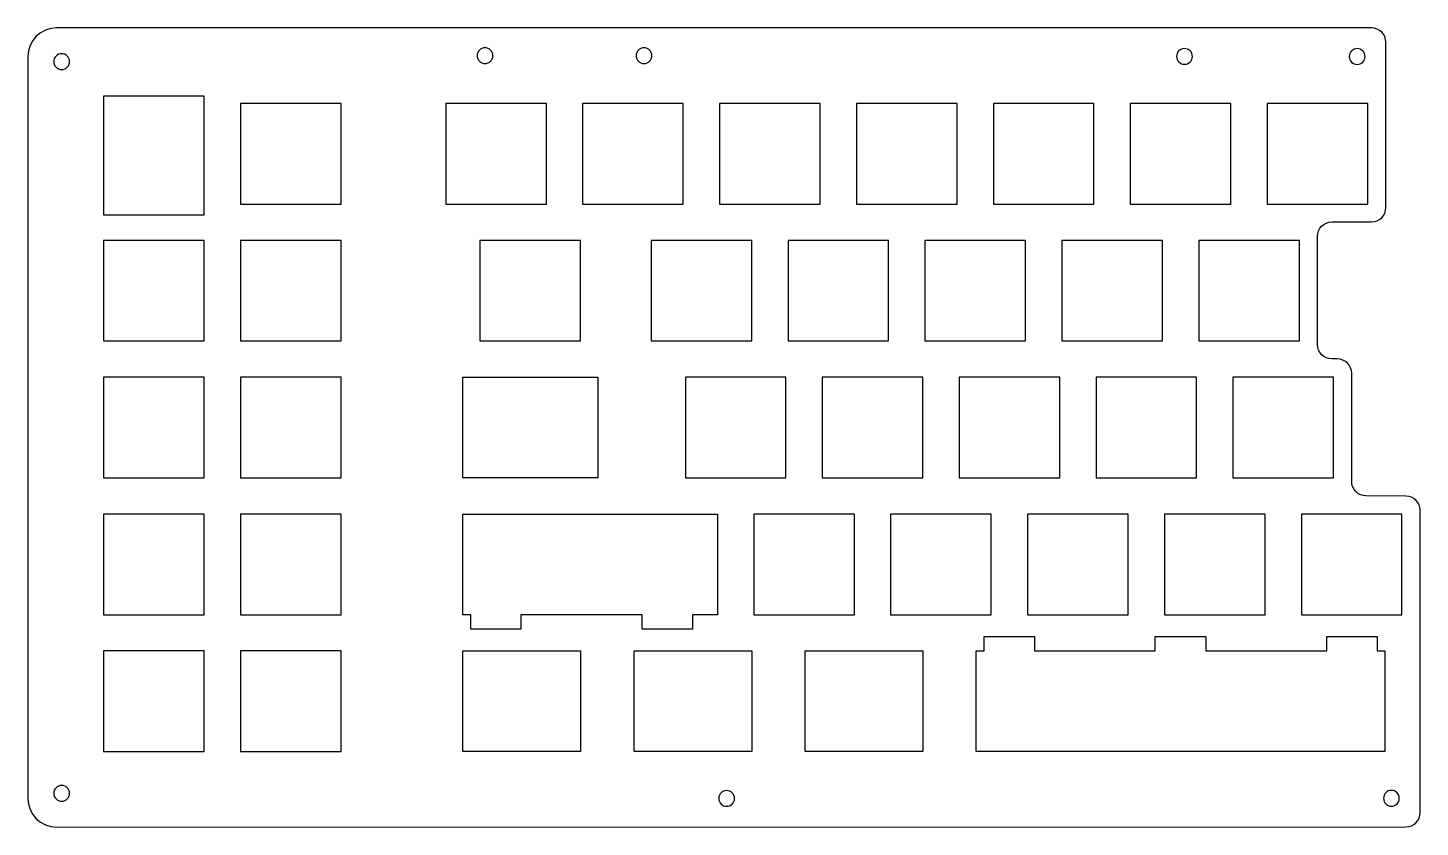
# Model space of a CAD drawing. Header units: inches. Extents: x 53 to 247, y -206 to -95.
import ezdxf

# ---------------------------------------------------------------- set-up
doc = ezdxf.new("R2010")
doc.units = ezdxf.units.IN
doc.header["$MEASUREMENT"] = 0
doc.layers.add('Layer 1', color=7, linetype='Continuous')

# ---------------------------------------------------------------- blocks, each defined once
blk = doc.blocks.new('block 2')
at = {"layer": 'Layer 1', "color": 178, "lineweight": 25, "true_color": 0x010101}
for points in [[(63.57, -120.72), (77.57, -120.72), (77.57, -104.22), (63.57, -104.22), (63.57, -120.72)], [(82.62, -119.22), (96.62, -119.22), (96.62, -105.22), (82.62, -105.22), (82.62, -119.22)], [(111.19, -119.22), (125.19, -119.22), (125.19, -105.22), (111.19, -105.22), (111.19, -119.22)], [(130.24, -119.22), (144.24, -119.22), (144.24, -105.22), (130.24, -105.22), (130.24, -119.22)], [(149.29, -119.22), (163.29, -119.22), (163.29, -105.22), (149.29, -105.22), (149.29, -119.22)], [(168.34, -119.22), (182.34, -119.22), (182.34, -105.22), (168.34, -105.22), (168.34, -119.22)], [(187.39, -119.22), (201.39, -119.22), (201.39, -105.22), (187.39, -105.22), (187.39, -119.22)], [(206.44, -119.22), (220.44, -119.22), (220.44, -105.22), (206.44, -105.22), (206.44, -119.22)], [(225.49, -119.22), (239.49, -119.22), (239.49, -105.22), (225.49, -105.22), (225.49, -119.22)], [(63.57, -138.27), (77.57, -138.27), (77.57, -124.27), (63.57, -124.27), (63.57, -138.27)], [(82.62, -138.27), (96.62, -138.27), (96.62, -124.27), (82.62, -124.27), (82.62, -138.27)], [(115.95, -138.27), (129.95, -138.27), (129.95, -124.27), (115.95, -124.27), (115.95, -138.27)], [(139.77, -138.27), (153.77, -138.27), (153.77, -124.27), (139.77, -124.27), (139.77, -138.27)], [(158.82, -138.27), (172.82, -138.27), (172.82, -124.27), (158.82, -124.27), (158.82, -138.27)], [(177.87, -138.27), (191.87, -138.27), (191.87, -124.27), (177.87, -124.27), (177.87, -138.27)], [(196.92, -138.27), (210.92, -138.27), (210.92, -124.27), (196.92, -124.27), (196.92, -138.27)], [(215.97, -138.27), (229.97, -138.27), (229.97, -124.27), (215.97, -124.27), (215.97, -138.27)], [(63.57, -157.32), (77.57, -157.32), (77.57, -143.32), (63.57, -143.32), (63.57, -157.32)], [(82.62, -157.32), (96.62, -157.32), (96.62, -143.32), (82.62, -143.32), (82.62, -157.32)], [(144.53, -157.32), (158.53, -157.32), (158.53, -143.32), (144.53, -143.32), (144.53, -157.32)], [(163.58, -157.32), (177.58, -157.32), (177.58, -143.32), (163.58, -143.32), (163.58, -157.32)], [(182.63, -157.32), (196.63, -157.32), (196.63, -143.32), (182.63, -143.32), (182.63, -157.32)], [(201.68, -157.32), (215.68, -157.32), (215.68, -143.32), (201.68, -143.32), (201.68, -157.32)], [(220.73, -157.32), (234.73, -157.32), (234.73, -143.32), (220.73, -143.32), (220.73, -157.32)], [(63.57, -176.37), (77.57, -176.37), (77.57, -162.37), (63.57, -162.37), (63.57, -176.37)], [(82.62, -176.37), (96.62, -176.37), (96.62, -162.37), (82.62, -162.37), (82.62, -176.37)], [(154.05, -176.37), (168.05, -176.37), (168.05, -162.37), (154.05, -162.37), (154.05, -176.37)], [(173.1, -176.37), (187.1, -176.37), (187.1, -162.37), (173.1, -162.37), (173.1, -176.37)], [(192.15, -176.37), (206.15, -176.37), (206.15, -162.37), (192.15, -162.37), (192.15, -176.37)], [(211.2, -176.37), (225.2, -176.37), (225.2, -162.37), (211.2, -162.37), (211.2, -176.37)], [(230.25, -176.37), (244.25, -176.37), (244.25, -162.37), (230.25, -162.37), (230.25, -176.37)], [(63.57, -195.42), (77.57, -195.42), (77.57, -181.42), (63.57, -181.42), (63.57, -195.42)], [(82.62, -195.42), (96.62, -195.42), (96.62, -181.42), (82.62, -181.42), (82.62, -195.42)]]:
    blk.add_lwpolyline(points, dxfattribs=at)
for points, knots in [([(113.57, -157.32), (119.83, -157.32), (126.08, -157.32), (132.34, -157.32), (132.34, -157.32), (132.34, -143.32), (132.34, -143.32), (126.08, -143.32), (119.83, -143.32), (113.57, -143.32), (113.57, -143.32), (113.57, -157.32), (113.57, -157.32)], [0, 0, 0, 0, 1, 1, 1, 2, 2, 2, 3, 3, 3, 4, 4, 4, 4]), ([(123.1, -176.37), (128.24, -176.37), (133.39, -176.37), (138.54, -176.37), (138.54, -176.37), (138.54, -178.37), (138.54, -178.37), (138.54, -178.37), (145.54, -178.37), (145.54, -178.37), (145.54, -178.37), (145.54, -176.37), (145.54, -176.37), (145.54, -176.37), (149, -176.37), (149, -176.37), (149, -176.37), (149, -162.37), (149, -162.37), (137.19, -162.37), (125.38, -162.37), (113.57, -162.37), (113.57, -162.37), (113.57, -176.37), (113.57, -176.37), (113.57, -176.37), (114.66, -176.37), (114.66, -176.37), (114.66, -176.37), (114.66, -178.37), (114.66, -178.37), (114.66, -178.37), (121.66, -178.37), (121.66, -178.37), (121.66, -178.37), (121.66, -176.37), (121.66, -176.37), (121.66, -176.37), (123.1, -176.37), (123.1, -176.37)], [0, 0, 0, 0, 1, 1, 1, 2, 2, 2, 3, 3, 3, 4, 4, 4, 5, 5, 5, 6, 6, 6, 7, 7, 7, 8, 8, 8, 9, 9, 9, 10, 10, 10, 11, 11, 11, 12, 12, 12, 13, 13, 13, 13]), ([(185.01, -195.42), (203.96, -195.42), (222.92, -195.42), (241.87, -195.42), (241.87, -195.42), (241.87, -181.42), (241.87, -181.42), (241.87, -181.42), (240.79, -181.42), (240.79, -181.42), (240.79, -181.42), (240.79, -179.42), (240.79, -179.42), (240.79, -179.42), (233.79, -179.42), (233.79, -179.42), (233.79, -179.42), (233.79, -181.42), (233.79, -181.42), (228.18, -181.42), (222.58, -181.42), (216.97, -181.42), (216.97, -181.42), (216.97, -179.42), (216.97, -179.42), (214.62, -179.42), (212.26, -179.42), (209.91, -179.42), (209.91, -179.42), (209.91, -181.42), (209.91, -181.42), (204.31, -181.42), (198.7, -181.42), (193.1, -181.42), (193.1, -181.42), (193.1, -179.42), (193.1, -179.42), (193.1, -179.42), (186.1, -179.42), (186.1, -179.42), (186.1, -179.42), (186.1, -181.42), (186.1, -181.42), (186.1, -181.42), (185.01, -181.42), (185.01, -181.42), (185.01, -181.42), (185.01, -195.42), (185.01, -195.42)], [0, 0, 0, 0, 1, 1, 1, 2, 2, 2, 3, 3, 3, 4, 4, 4, 5, 5, 5, 6, 6, 6, 7, 7, 7, 8, 8, 8, 9, 9, 9, 10, 10, 10, 11, 11, 11, 12, 12, 12, 13, 13, 13, 14, 14, 14, 15, 15, 15, 16, 16, 16, 16]), ([(113.57, -195.42), (119.03, -195.42), (124.49, -195.42), (129.95, -195.42), (129.95, -195.42), (129.95, -181.42), (129.95, -181.42), (124.49, -181.42), (119.03, -181.42), (113.57, -181.42), (113.57, -181.42), (113.57, -195.42), (113.57, -195.42)], [0, 0, 0, 0, 1, 1, 1, 2, 2, 2, 3, 3, 3, 4, 4, 4, 4]), ([(137.39, -195.42), (142.85, -195.42), (148.31, -195.42), (153.77, -195.42), (153.77, -195.42), (153.77, -181.42), (153.77, -181.42), (148.31, -181.42), (142.85, -181.42), (137.39, -181.42), (137.39, -181.42), (137.39, -195.42), (137.39, -195.42)], [0, 0, 0, 0, 1, 1, 1, 2, 2, 2, 3, 3, 3, 4, 4, 4, 4]), ([(161.2, -195.42), (166.66, -195.42), (172.12, -195.42), (177.58, -195.42), (177.58, -195.42), (177.58, -181.42), (177.58, -181.42), (172.12, -181.42), (166.66, -181.42), (161.2, -181.42), (161.2, -181.42), (161.2, -195.42), (161.2, -195.42)], [0, 0, 0, 0, 1, 1, 1, 2, 2, 2, 3, 3, 3, 4, 4, 4, 4])]:
    blk.add_open_spline(points, degree=3, knots=knots, dxfattribs=at)

msp = doc.modelspace()

# ---------------------------------------------------------------- linework, layer by layer
at = {"layer": 'Layer 1', "color": 175, "lineweight": 25, "true_color": 0x48499e}
msp.add_open_spline([(57.04, -94.7), (57.04, -94.7), (240.02, -94.7), (240.02, -94.7), (241.12, -94.7), (242.02, -95.59), (242.02, -96.7), (242.02, -96.7), (242.02, -104.66), (242.02, -104.66), (242.02, -104.66), (242.02, -119.7), (242.02, -119.7), (242.02, -120.8), (241.12, -121.7), (240.02, -121.7), (240.02, -121.7), (234.49, -121.71), (234.49, -121.71), (233.38, -121.72), (232.49, -122.61), (232.49, -123.71), (232.49, -123.71), (232.49, -138.77), (232.49, -138.77), (232.49, -139.87), (233.39, -140.77), (234.49, -140.77), (234.49, -140.77), (235.25, -140.77), (235.25, -140.77), (236.36, -140.77), (237.25, -141.66), (237.25, -142.77), (237.25, -142.77), (237.25, -157.83), (237.25, -157.83), (237.25, -158.93), (238.14, -159.82), (239.24, -159.83), (239.24, -159.83), (244.79, -159.86), (244.79, -159.86), (245.89, -159.87), (246.78, -160.76), (246.78, -161.86), (246.78, -161.86), (246.78, -203.91), (246.78, -203.91), (246.78, -205.01), (245.88, -205.91), (244.78, -205.91), (244.78, -205.91), (57.04, -205.94), (57.04, -205.94), (54.83, -205.94), (53.04, -204.15), (53.04, -201.94), (53.04, -201.94), (53.04, -98.69), (53.04, -98.69), (53.04, -96.48), (54.83, -94.69), (57.04, -94.69), (57.04, -94.69), (57.04, -94.7), (57.04, -94.7)], degree=3, knots=[0, 0, 0, 0, 1, 1, 1, 2, 2, 2, 3, 3, 3, 4, 4, 4, 5, 5, 5, 6, 6, 6, 7, 7, 7, 8, 8, 8, 9, 9, 9, 10, 10, 10, 11, 11, 11, 12, 12, 12, 13, 13, 13, 14, 14, 14, 15, 15, 15, 16, 16, 16, 17, 17, 17, 18, 18, 18, 19, 19, 19, 20, 20, 20, 21, 21, 21, 22, 22, 22, 22], dxfattribs=at)
at = {"layer": 'Layer 1', "color": 195, "lineweight": 25, "true_color": 0x794d9e}
for points in [[(58.84, -99.39), (58.84, -100), (58.35, -100.49), (57.74, -100.49), (57.13, -100.49), (56.64, -100), (56.64, -99.39), (56.64, -98.78), (57.13, -98.29), (57.74, -98.29), (58.35, -98.29), (58.84, -98.78), (58.84, -99.39)], [(117.76, -98.57), (117.76, -99.17), (117.27, -99.67), (116.66, -99.67), (116.05, -99.67), (115.56, -99.17), (115.56, -98.57), (115.56, -97.96), (116.05, -97.47), (116.66, -97.47), (117.27, -97.47), (117.76, -97.96), (117.76, -98.57)], [(139.88, -98.57), (139.88, -99.17), (139.38, -99.67), (138.78, -99.67), (138.17, -99.67), (137.68, -99.17), (137.68, -98.57), (137.68, -97.96), (138.17, -97.47), (138.78, -97.47), (139.38, -97.47), (139.88, -97.96), (139.88, -98.57)], [(215.09, -98.67), (215.09, -99.27), (214.6, -99.77), (213.99, -99.77), (213.38, -99.77), (212.89, -99.27), (212.89, -98.67), (212.89, -98.06), (213.38, -97.57), (213.99, -97.57), (214.6, -97.57), (215.09, -98.06), (215.09, -98.67)], [(239.12, -98.69), (239.12, -99.3), (238.62, -99.79), (238.02, -99.79), (237.41, -99.79), (236.92, -99.3), (236.92, -98.69), (236.92, -98.08), (237.41, -97.59), (238.02, -97.59), (238.62, -97.59), (239.12, -98.08), (239.12, -98.69)], [(58.84, -201.24), (58.84, -201.85), (58.35, -202.34), (57.74, -202.34), (57.13, -202.34), (56.64, -201.85), (56.64, -201.24), (56.64, -200.63), (57.13, -200.14), (57.74, -200.14), (58.35, -200.14), (58.84, -200.63), (58.84, -201.24)], [(151.38, -201.94), (151.38, -202.55), (150.89, -203.04), (150.28, -203.04), (149.67, -203.04), (149.18, -202.55), (149.18, -201.94), (149.18, -201.33), (149.67, -200.84), (150.28, -200.84), (150.89, -200.84), (151.38, -201.33), (151.38, -201.94)], [(243.88, -201.92), (243.88, -202.53), (243.39, -203.02), (242.78, -203.02), (242.17, -203.02), (241.68, -202.53), (241.68, -201.92), (241.68, -201.31), (242.17, -200.82), (242.78, -200.82), (243.39, -200.82), (243.88, -201.31), (243.88, -201.92)]]:
    msp.add_open_spline(points, degree=3, knots=[0, 0, 0, 0, 1, 1, 1, 2, 2, 2, 3, 3, 3, 4, 4, 4, 4], dxfattribs=at)

# ---------------------------------------------------------------- block references
at = {"layer": 'Layer 1'}
msp.add_blockref('block 2', (0, 0), dxfattribs=at)

doc.saveas('drawing.dxf')
